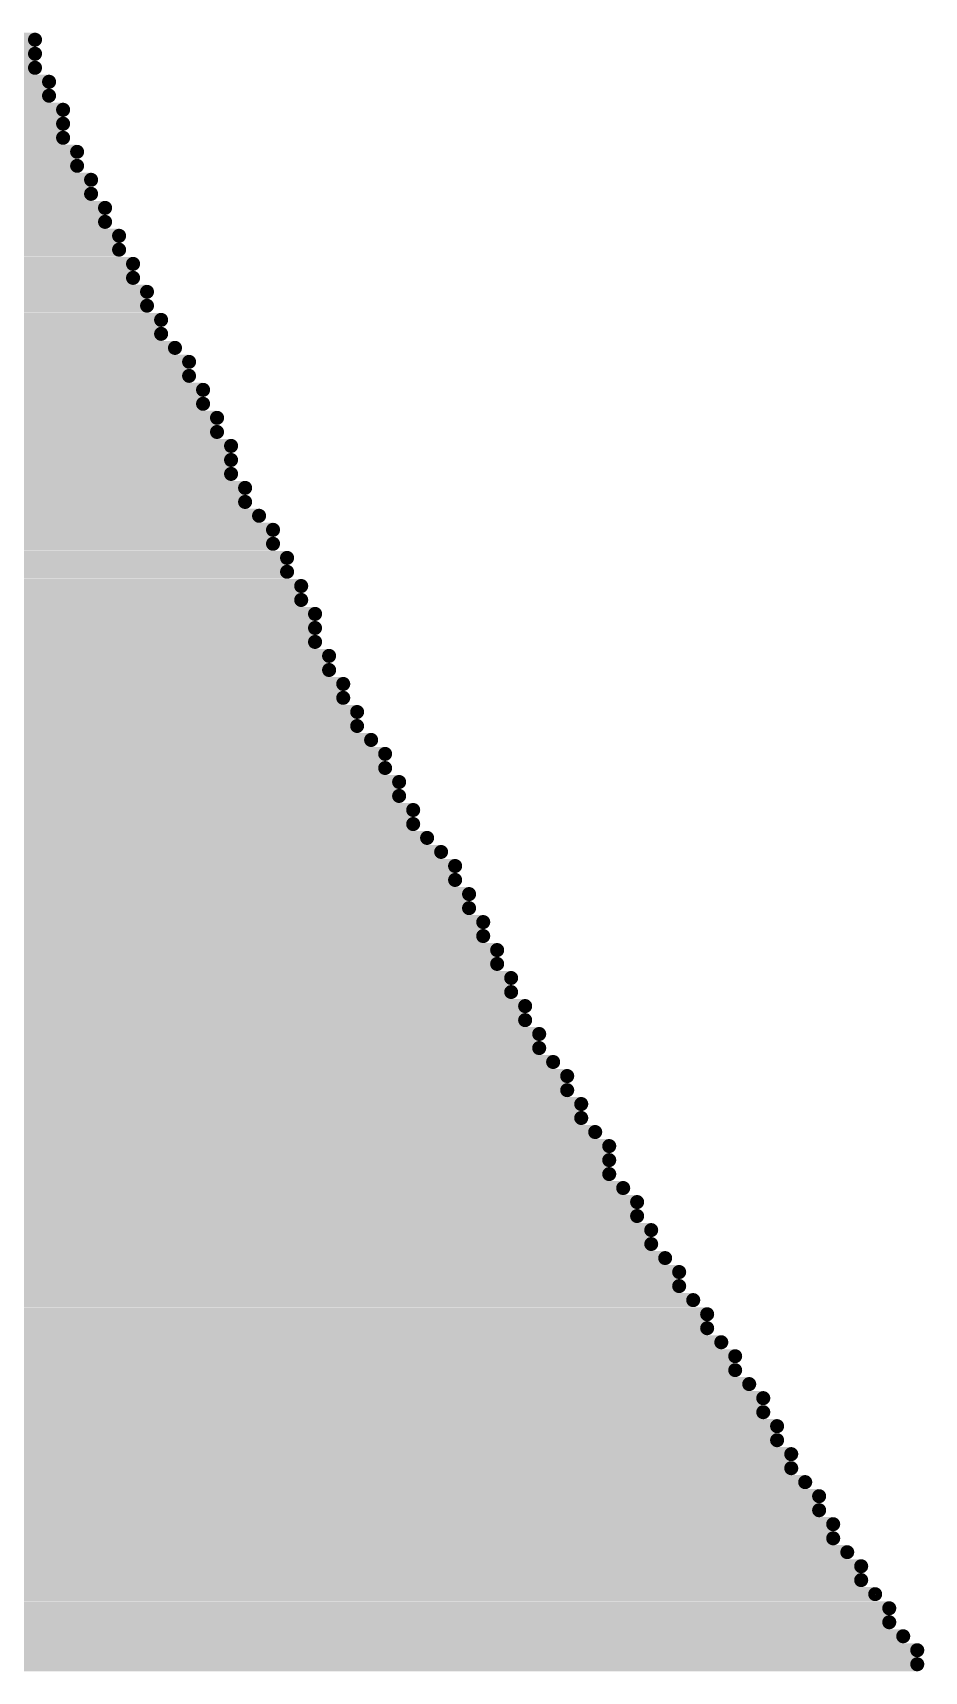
# Model space of a CAD drawing. Header units: millimetres. Extents: x 24.4 to 70.3, y 27.3 to 70.9.
# Drawn here: x 45.5889 to 45.6918, y 38.9087 to 39.0978 of the extents above; entities that cross this region are included whole.
import ezdxf

# ---------------------------------------------------------------- set-up
doc = ezdxf.new("R2010")
doc.units = ezdxf.units.MM
doc.layers.add('TopOverlay', color=2, linetype='Continuous')

msp = doc.modelspace()

# ---------------------------------------------------------------- linework, layer by layer
at = {"layer": 'TopOverlay', "const_width": 0.00162}
for points in [[(44.41952, 39.09696), (45.58916, 39.09696)], [(44.41952, 39.09534), (45.58916, 39.09534)], [(44.41952, 39.09372), (45.58916, 39.09372)], [(44.41952, 39.09211), (45.59077, 39.09211)], [(44.41952, 39.0905), (45.59077, 39.0905)], [(44.41952, 39.08888), (45.5924, 39.08888)], [(44.41952, 39.08727), (45.5924, 39.08727)], [(44.41952, 39.08565), (45.5924, 39.08565)], [(44.41952, 39.08403), (45.59401, 39.08403)], [(44.41952, 39.08241), (45.59401, 39.08241)], [(44.41952, 39.0808), (45.59562, 39.0808)], [(44.41952, 39.07918), (45.59562, 39.07918)], [(44.41952, 39.07756), (45.59723, 39.07756)], [(44.41952, 39.07595), (45.59723, 39.07595)], [(44.41952, 39.07434), (45.59886, 39.07434)], [(44.41952, 39.07274), (45.59886, 39.07274)], [(44.41952, 39.0711), (45.60047, 39.0711)], [(44.41952, 39.06949), (45.60047, 39.06949)], [(44.41952, 39.06788), (45.60208, 39.06788)], [(44.41952, 39.06627), (45.60208, 39.06627)], [(44.41952, 39.06464), (45.60371, 39.06464)], [(44.41952, 39.06303), (45.60371, 39.06303)], [(44.41952, 39.06141), (45.60531, 39.06141)], [(44.41952, 39.0598), (45.60693, 39.0598)], [(44.41952, 39.05818), (45.60693, 39.05818)], [(44.41952, 39.05657), (45.60854, 39.05657)], [(44.41952, 39.05496), (45.60854, 39.05496)], [(44.41952, 39.05334), (45.61016, 39.05334)], [(44.41952, 39.05171), (45.61016, 39.05171)], [(44.41952, 39.0501), (45.61178, 39.0501)], [(44.41952, 39.04848), (45.61178, 39.04848)], [(44.41952, 39.04687), (45.61178, 39.04687)], [(44.41952, 39.04526), (45.61339, 39.04526)], [(44.41952, 39.04364), (45.61339, 39.04364)], [(44.41952, 39.04204), (45.61501, 39.04204)], [(44.41952, 39.04042), (45.61662, 39.04042)], [(44.41952, 39.03881), (45.61662, 39.03881)], [(44.41952, 39.03718), (45.61824, 39.03718)], [(44.41952, 39.03558), (45.61824, 39.03558)], [(44.41952, 39.03394), (45.61987, 39.03394)], [(44.41952, 39.03233), (45.61987, 39.03233)], [(44.41952, 39.03072), (45.62147, 39.03072)], [(44.41952, 39.0291), (45.62147, 39.0291)], [(44.41952, 39.02749), (45.62147, 39.02749)], [(44.41952, 39.02588), (45.62308, 39.02588)], [(44.41952, 39.02425), (45.62308, 39.02425)], [(44.41952, 39.02264), (45.62471, 39.02264)], [(44.41952, 39.02104), (45.62471, 39.02104)], [(44.41952, 39.01941), (45.62632, 39.01941)], [(44.41952, 39.01779), (45.62632, 39.01779)], [(44.41952, 39.01618), (45.62793, 39.01618)], [(44.41952, 39.01457), (45.62955, 39.01457)], [(44.41952, 39.01294), (45.62955, 39.01294)], [(44.41952, 39.01133), (45.63117, 39.01133)], [(44.41952, 39.00972), (45.63117, 39.00972)], [(44.41952, 39.0081), (45.63278, 39.0081)], [(44.41952, 39.00648), (45.63278, 39.00648)], [(44.41952, 39.00488), (45.63439, 39.00488)], [(44.41952, 39.00326), (45.63601, 39.00326)], [(44.41952, 39.00164), (45.63763, 39.00164)], [(44.41952, 39.00003), (45.63763, 39.00003)], [(44.41952, 38.9984), (45.63924, 38.9984)], [(44.41952, 38.99678), (45.63924, 38.99678)], [(44.41952, 38.99517), (45.64086, 38.99517)], [(44.41952, 38.99356), (45.64086, 38.99356)], [(44.41952, 38.99194), (45.64248, 38.99194)], [(44.41952, 38.99034), (45.64248, 38.99034)], [(44.41952, 38.98872), (45.64409, 38.98872)], [(44.41952, 38.9871), (45.64409, 38.9871)], [(44.41952, 38.98548), (45.6457, 38.98548)], [(44.41952, 38.98386), (45.6457, 38.98386)], [(44.41952, 38.98226), (45.64733, 38.98226)], [(44.41952, 38.98064), (45.64733, 38.98064)], [(44.41952, 38.97903), (45.64894, 38.97903)], [(44.41952, 38.97741), (45.65055, 38.97741)], [(44.41952, 38.97578), (45.65055, 38.97578)], [(44.41952, 38.97418), (45.65217, 38.97418)], [(44.41952, 38.97257), (45.65217, 38.97257)], [(44.41952, 38.97095), (45.65378, 38.97095)], [(44.41952, 38.96933), (45.65541, 38.96933)], [(44.41952, 38.96771), (45.65541, 38.96771)], [(44.41952, 38.9661), (45.65541, 38.9661)], [(44.41952, 38.96449), (45.65702, 38.96449)], [(44.41952, 38.96287), (45.65863, 38.96287)], [(44.41952, 38.96126), (45.65863, 38.96126)], [(44.41952, 38.95964), (45.66025, 38.95964)], [(44.41952, 38.95803), (45.66025, 38.95803)], [(44.41952, 38.95641), (45.66186, 38.95641)], [(44.41952, 38.9548), (45.66348, 38.9548)], [(44.41952, 38.95318), (45.66348, 38.95318)], [(44.41952, 38.95156), (45.66509, 38.95156)], [(44.41952, 38.94993), (45.66671, 38.94993)], [(44.41952, 38.94832), (45.66671, 38.94832)], [(44.41952, 38.9467), (45.66833, 38.9467)], [(44.41952, 38.94509), (45.66994, 38.94509)], [(44.41952, 38.94348), (45.66994, 38.94348)], [(44.41952, 38.94187), (45.67155, 38.94187)], [(44.41952, 38.94025), (45.67318, 38.94025)], [(44.41952, 38.93863), (45.67318, 38.93863)], [(44.41952, 38.93702), (45.67478, 38.93702)], [(44.41952, 38.9354), (45.67478, 38.9354)], [(44.41952, 38.93379), (45.67641, 38.93379)], [(44.41952, 38.93217), (45.67641, 38.93217)], [(44.41952, 38.93056), (45.67801, 38.93056)], [(44.41952, 38.92894), (45.67962, 38.92894)], [(44.41952, 38.92732), (45.67962, 38.92732)], [(44.41952, 38.92571), (45.68124, 38.92571)], [(44.41952, 38.92408), (45.68124, 38.92408)], [(44.41952, 38.92248), (45.68287, 38.92248)], [(44.41952, 38.92086), (45.68448, 38.92086)], [(44.41952, 38.91926), (45.68448, 38.91926)], [(44.41952, 38.91764), (45.68609, 38.91764)], [(44.41952, 38.91601), (45.68771, 38.91601)], [(44.41952, 38.9144), (45.68771, 38.9144)], [(44.41952, 38.91278), (45.68933, 38.91278)], [(44.41952, 38.91117), (45.69094, 38.91117)], [(44.41952, 38.90955), (45.69094, 38.90955)]]:
    msp.add_lwpolyline(points, dxfattribs=at)
at = {"layer": 'TopOverlay', "const_width": 0.000808}
for points in [[(45.58875, 39.09696, 1), (45.58956, 39.09696, 1)], [(45.58875, 39.09534, 1), (45.58956, 39.09534, 1)], [(45.58875, 39.09372, 1), (45.58956, 39.09372, 1)], [(45.59037, 39.09211, 1), (45.59118, 39.09211, 1)], [(45.59037, 39.0905, 1), (45.59118, 39.0905, 1)], [(45.59199, 39.08888, 1), (45.5928, 39.08888, 1)], [(45.59199, 39.08727, 1), (45.5928, 39.08727, 1)], [(45.59199, 39.08565, 1), (45.5928, 39.08565, 1)], [(45.59361, 39.08403, 1), (45.59441, 39.08403, 1)], [(45.59361, 39.08241, 1), (45.59441, 39.08241, 1)], [(45.59522, 39.0808, 1), (45.59603, 39.0808, 1)], [(45.59522, 39.07918, 1), (45.59603, 39.07918, 1)], [(45.59683, 39.07756, 1), (45.59764, 39.07756, 1)], [(45.59683, 39.07595, 1), (45.59764, 39.07595, 1)], [(45.59845, 39.07434, 1), (45.59926, 39.07434, 1)], [(45.59845, 39.07274, 1), (45.59926, 39.07274, 1)], [(45.60006, 39.0711, 1), (45.60087, 39.0711, 1)], [(45.60006, 39.06949, 1), (45.60087, 39.06949, 1)], [(45.60168, 39.06788, 1), (45.60248, 39.06788, 1)], [(45.60168, 39.06627, 1), (45.60248, 39.06627, 1)], [(45.6033, 39.06464, 1), (45.60411, 39.06464, 1)], [(45.6033, 39.06303, 1), (45.60411, 39.06303, 1)], [(45.6049, 39.06141, 1), (45.60571, 39.06141, 1)], [(45.60653, 39.0598, 1), (45.60733, 39.0598, 1)], [(45.60653, 39.05818, 1), (45.60733, 39.05818, 1)], [(45.60814, 39.05657, 1), (45.60895, 39.05657, 1)], [(45.60814, 39.05496, 1), (45.60895, 39.05496, 1)], [(45.60975, 39.05334, 1), (45.61056, 39.05334, 1)], [(45.60975, 39.05171, 1), (45.61056, 39.05171, 1)], [(45.61137, 39.0501, 1), (45.61218, 39.0501, 1)], [(45.61137, 39.04848, 1), (45.61218, 39.04848, 1)], [(45.61137, 39.04687, 1), (45.61218, 39.04687, 1)], [(45.61299, 39.04526, 1), (45.6138, 39.04526, 1)], [(45.61299, 39.04364, 1), (45.6138, 39.04364, 1)], [(45.6146, 39.04204, 1), (45.61541, 39.04204, 1)], [(45.61621, 39.04042, 1), (45.61702, 39.04042, 1)], [(45.61621, 39.03881, 1), (45.61702, 39.03881, 1)], [(45.61783, 39.03718, 1), (45.61864, 39.03718, 1)], [(45.61783, 39.03558, 1), (45.61864, 39.03558, 1)], [(45.61946, 39.03394, 1), (45.62027, 39.03394, 1)], [(45.61946, 39.03233, 1), (45.62027, 39.03233, 1)], [(45.62106, 39.03072, 1), (45.62187, 39.03072, 1)], [(45.62106, 39.0291, 1), (45.62187, 39.0291, 1)], [(45.62106, 39.02749, 1), (45.62187, 39.02749, 1)], [(45.62268, 39.02588, 1), (45.62349, 39.02588, 1)], [(45.62268, 39.02425, 1), (45.62349, 39.02425, 1)], [(45.62431, 39.02264, 1), (45.62512, 39.02264, 1)], [(45.62431, 39.02104, 1), (45.62512, 39.02104, 1)], [(45.62592, 39.01941, 1), (45.62672, 39.01941, 1)], [(45.62592, 39.01779, 1), (45.62672, 39.01779, 1)], [(45.62753, 39.01618, 1), (45.62834, 39.01618, 1)], [(45.62915, 39.01457, 1), (45.62995, 39.01457, 1)], [(45.62915, 39.01294, 1), (45.62995, 39.01294, 1)], [(45.63076, 39.01133, 1), (45.63157, 39.01133, 1)], [(45.63076, 39.00972, 1), (45.63157, 39.00972, 1)], [(45.63238, 39.0081, 1), (45.63319, 39.0081, 1)], [(45.63238, 39.00648, 1), (45.63319, 39.00648, 1)], [(45.63399, 39.00488, 1), (45.6348, 39.00488, 1)], [(45.63561, 39.00326, 1), (45.63641, 39.00326, 1)], [(45.63722, 39.00164, 1), (45.63803, 39.00164, 1)], [(45.63722, 39.00003, 1), (45.63803, 39.00003, 1)], [(45.63883, 38.9984, 1), (45.63964, 38.9984, 1)], [(45.63883, 38.99678, 1), (45.63964, 38.99678, 1)], [(45.64046, 38.99517, 1), (45.64127, 38.99517, 1)], [(45.64046, 38.99356, 1), (45.64127, 38.99356, 1)], [(45.64207, 38.99194, 1), (45.64288, 38.99194, 1)], [(45.64207, 38.99034, 1), (45.64288, 38.99034, 1)], [(45.64369, 38.98872, 1), (45.64449, 38.98872, 1)], [(45.64369, 38.9871, 1), (45.64449, 38.9871, 1)], [(45.6453, 38.98548, 1), (45.64611, 38.98548, 1)], [(45.6453, 38.98386, 1), (45.64611, 38.98386, 1)], [(45.64692, 38.98226, 1), (45.64773, 38.98226, 1)], [(45.64692, 38.98064, 1), (45.64773, 38.98064, 1)], [(45.64853, 38.97903, 1), (45.64934, 38.97903, 1)], [(45.65015, 38.97741, 1), (45.65096, 38.97741, 1)], [(45.65015, 38.97578, 1), (45.65096, 38.97578, 1)], [(45.65177, 38.97418, 1), (45.65258, 38.97418, 1)], [(45.65177, 38.97257, 1), (45.65258, 38.97257, 1)], [(45.65338, 38.97095, 1), (45.65419, 38.97095, 1)], [(45.655, 38.96933, 1), (45.65581, 38.96933, 1)], [(45.655, 38.96771, 1), (45.65581, 38.96771, 1)], [(45.655, 38.9661, 1), (45.65581, 38.9661, 1)], [(45.65661, 38.96449, 1), (45.65742, 38.96449, 1)], [(45.65822, 38.96287, 1), (45.65903, 38.96287, 1)], [(45.65822, 38.96126, 1), (45.65903, 38.96126, 1)], [(45.65985, 38.95964, 1), (45.66065, 38.95964, 1)], [(45.65985, 38.95803, 1), (45.66065, 38.95803, 1)], [(45.66146, 38.95641, 1), (45.66226, 38.95641, 1)], [(45.66307, 38.9548, 1), (45.66388, 38.9548, 1)], [(45.66307, 38.95318, 1), (45.66388, 38.95318, 1)], [(45.66469, 38.95156, 1), (45.6655, 38.95156, 1)], [(45.6663, 38.94993, 1), (45.66711, 38.94993, 1)], [(45.6663, 38.94832, 1), (45.66711, 38.94832, 1)], [(45.66793, 38.9467, 1), (45.66874, 38.9467, 1)], [(45.66954, 38.94509, 1), (45.67034, 38.94509, 1)], [(45.66954, 38.94348, 1), (45.67034, 38.94348, 1)], [(45.67115, 38.94187, 1), (45.67196, 38.94187, 1)], [(45.67277, 38.94025, 1), (45.67358, 38.94025, 1)], [(45.67277, 38.93863, 1), (45.67358, 38.93863, 1)], [(45.67437, 38.93702, 1), (45.67518, 38.93702, 1)], [(45.67437, 38.9354, 1), (45.67518, 38.9354, 1)], [(45.676, 38.93379, 1), (45.67681, 38.93379, 1)], [(45.676, 38.93217, 1), (45.67681, 38.93217, 1)], [(45.67761, 38.93056, 1), (45.67842, 38.93056, 1)], [(45.67922, 38.92894, 1), (45.68003, 38.92894, 1)], [(45.67922, 38.92732, 1), (45.68003, 38.92732, 1)], [(45.68084, 38.92571, 1), (45.68165, 38.92571, 1)], [(45.68084, 38.92408, 1), (45.68165, 38.92408, 1)], [(45.68247, 38.92248, 1), (45.68327, 38.92248, 1)], [(45.68407, 38.92086, 1), (45.68488, 38.92086, 1)], [(45.68407, 38.91926, 1), (45.68488, 38.91926, 1)], [(45.68569, 38.91764, 1), (45.68649, 38.91764, 1)], [(45.68731, 38.91601, 1), (45.68812, 38.91601, 1)], [(45.68731, 38.9144, 1), (45.68812, 38.9144, 1)], [(45.68892, 38.91278, 1), (45.68973, 38.91278, 1)], [(45.69054, 38.91117, 1), (45.69135, 38.91117, 1)], [(45.69054, 38.90955, 1), (45.69135, 38.90955, 1)]]:
    msp.add_lwpolyline(points, format="xyb", close=True, dxfattribs=at)

doc.saveas('drawing.dxf')
